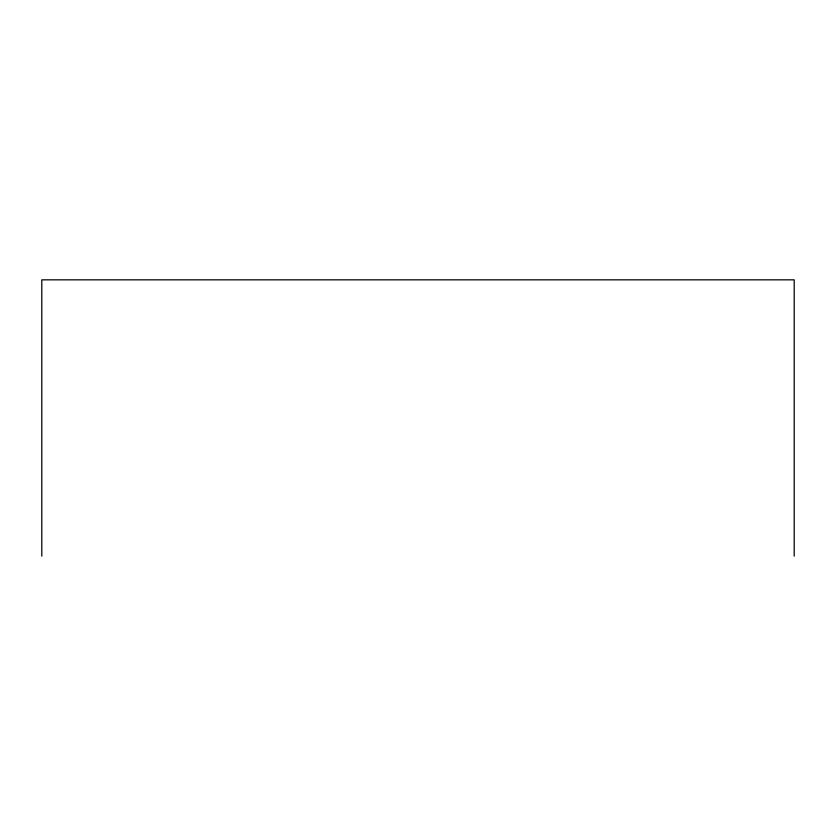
<?xml version="1.0" encoding="UTF-8"?>
<svg xmlns="http://www.w3.org/2000/svg" width="836" height="836" viewBox="0 0 836 836"><rect width="100%" height="100%" fill="white"/><g stroke="black" fill="none" stroke-linecap="round" stroke-linejoin="round"><path stroke-width="1.25" d="M794.2 556.159L794.2 279.841L41.8 279.841L41.8 556.159"/></g></svg>
